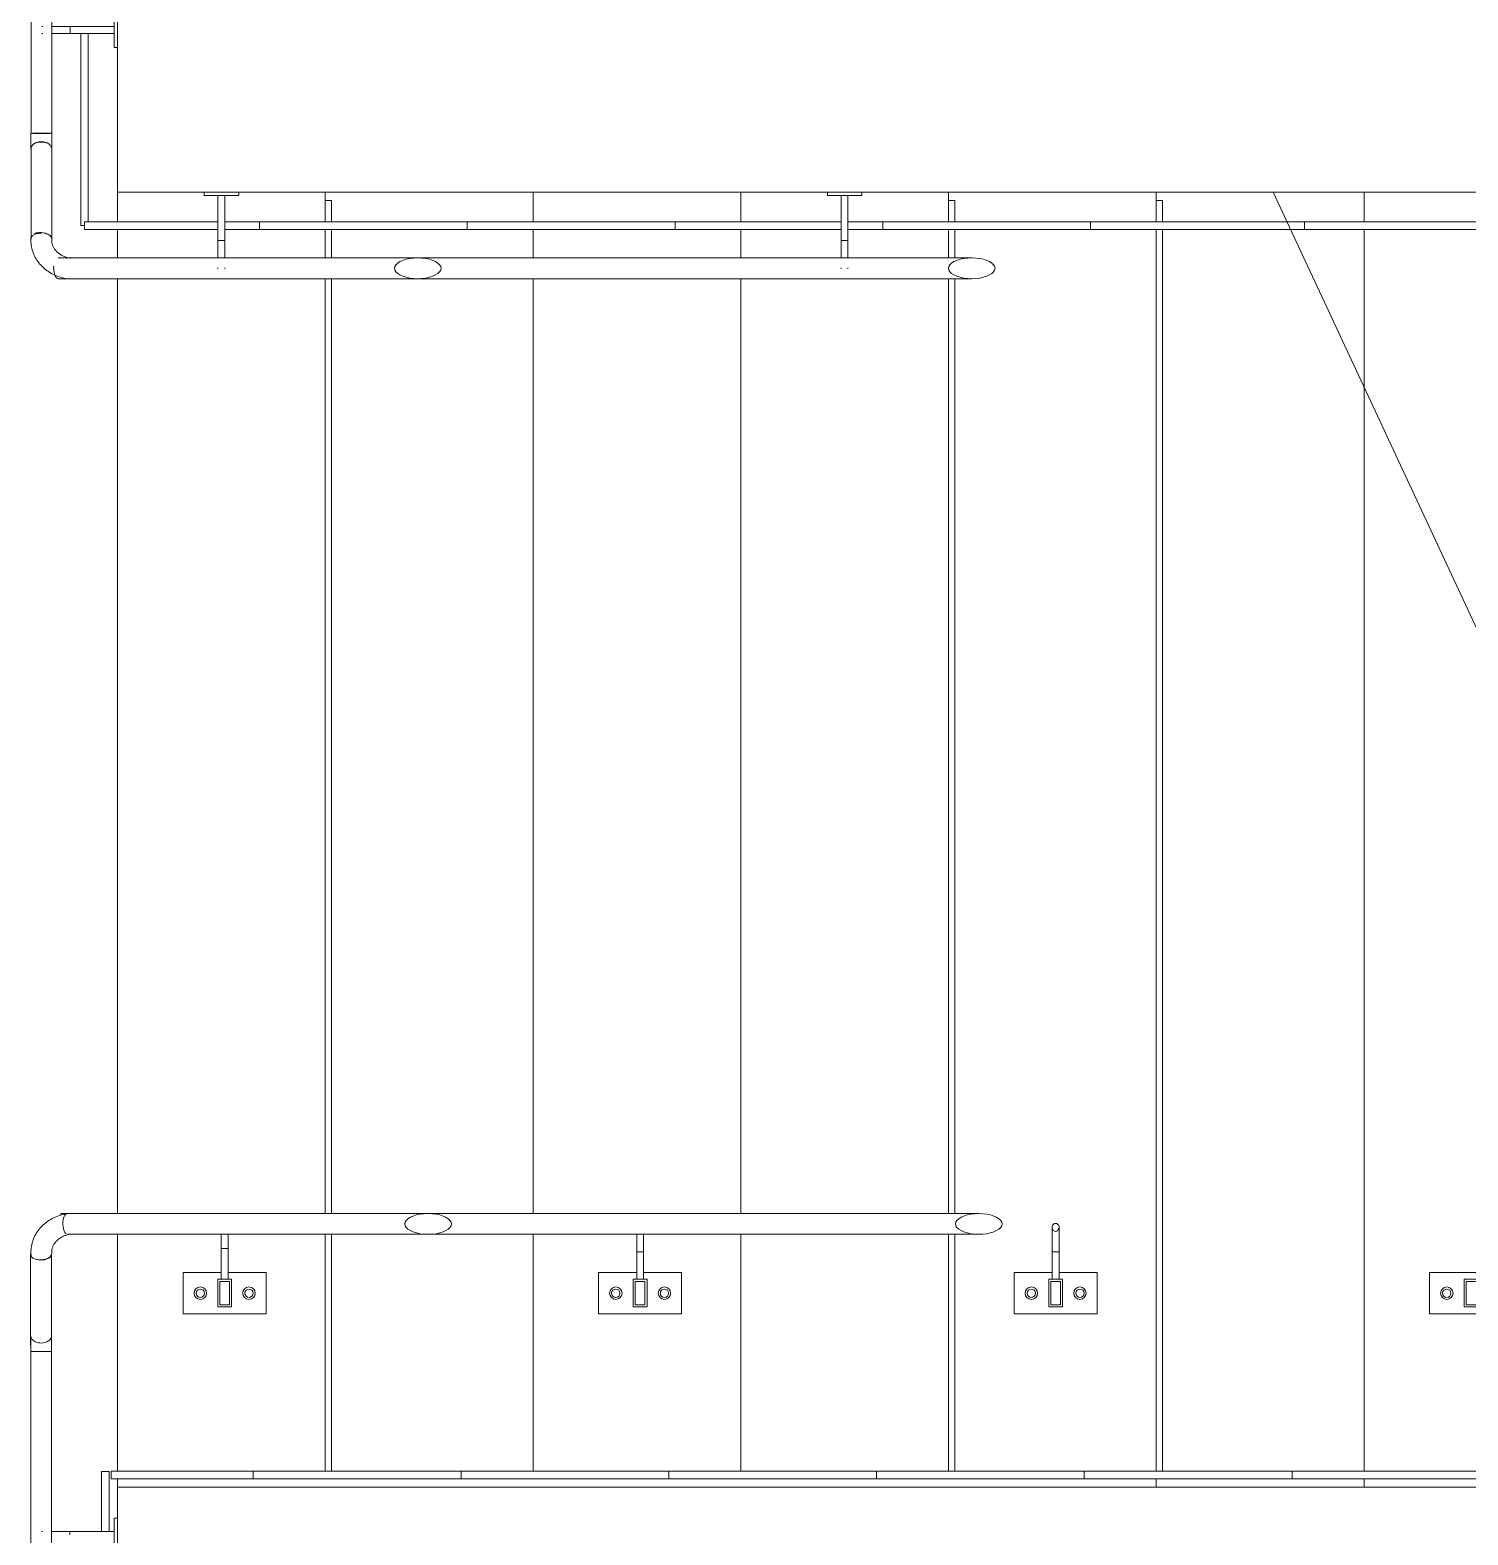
# Model space of a CAD drawing. Header units: millimetres. Extents: x 5993 to 95364, y 94667 to 143522.
# Drawn here: x 48614.3 to 48783.3, y 114081.5 to 114258.4 of the extents above; entities that cross this region are included whole.
import ezdxf

# ---------------------------------------------------------------- set-up
doc = ezdxf.new("R2010")
doc.units = ezdxf.units.MM
for name, color, linetype, lineweight in [('0-2', 7, 'Continuous', 9), ('Контуры', 7, 'Continuous', 9), ('Линии свеса', 7, 'Continuous', 9), ('Марки вырезов', 7, 'Continuous', 9), ('Ограждение', 7, 'Continuous', 9), ('Ограждение-1', 7, 'Continuous', 20), ('Перекрытия', 7, 'Continuous', 9), ('Стены', 7, 'Continuous', 9), ('Стены-1', 7, 'Continuous', 13)]:
    doc.layers.add(name, color=color, linetype=linetype, lineweight=lineweight)

# ---------------------------------------------------------------- blocks, each defined once
blk = doc.blocks.new('Ограждение 2 - Ограждение 2-32862125-АИ2_01_План напольных покрытий и плинтусов 1го этажа _Часть 2_')
at = {"layer": 'Ограждение'}
for p, q in [((83425, 2126.1), (83425, 1816)), ((83455, 1816), (83455, 2126.1)), ((83550, 1989.9), (83545, 1989.9)), ((83545, 1989.9), (83545, 1989)), ((83545, 1989), (83545, 1989.9)), ((83550, 1989.9), (83545, 1989.9)), ((83545, 1989.9), (83545, 1989)), ((83545, 1939.9), (83545, 1989.9)), ((83545, 1970.1), (83481.4, 1970.1)), ((83545, 1970.1), (83481.4, 1970.1)), ((83481.4, 1960.1), (83545, 1960.1)), ((83481.4, 1960.1), (83545, 1960.1)), ((83545, 1940.7), (83545, 1939.9)), ((83545, 1939.9), (83545, 1940.7)), ((83545, 1940.7), (83545, 1939.9)), ((83545, 1939.9), (83550, 1939.9)), ((83545, 1939.9), (83550, 1939.9)), ((83440, 1816), (83425.5, 1816)), ((83455, 1816), (83440, 1816)), ((83425, 1795.9), (83425, 1664.3)), ((83455, 1664.3), (83455, 1795.9)), ((83675, 1731), (83675, 1726)), ((83675, 1731), (83675, 1726)), ((83675, 1726), (83675.9, 1726)), ((83675.9, 1726), (83675, 1726)), ((83675, 1726), (83675.9, 1726)), ((83725, 1726), (83675, 1726)), ((83694.8, 1726), (83694.8, 1661.1)), ((83694.8, 1726), (83694.8, 1661.1)), ((83704.8, 1661.1), (83704.8, 1726)), ((83704.8, 1661.1), (83704.8, 1726)), ((83724.1, 1726), (83725, 1726)), ((83725, 1726), (83724.1, 1726)), ((83724.1, 1726), (83725, 1726)), ((83725, 1726), (83725, 1731)), ((83725, 1726), (83725, 1731)), ((84575, 1731), (84575, 1726)), ((84575, 1726), (84575.9, 1726)), ((84625, 1726), (84575, 1726)), ((84594.8, 1726), (84594.8, 1661.1)), ((84604.8, 1661.1), (84604.8, 1726)), ((84624.1, 1726), (84625, 1726)), ((84625, 1726), (84625, 1731)), ((83983.5, 1636), (83464.4, 1636)), ((84783.5, 1636), (83983.5, 1636)), ((83464.4, 1606), (83983.5, 1606)), ((83983.5, 1606), (84783.5, 1606))]:
    blk.add_line(p, q, dxfattribs=at)
at = {"layer": 'Ограждение', "flags": 128}
for points in [[(83425, 2176.1), (83425, 2176.7), (83425, 2177.3), (83425.1, 2177.9), (83425.2, 2178.5), (83425.3, 2179.1), (83425.4, 2179.7), (83425.6, 2180.3), (83425.8, 2180.9), (83426, 2181.4), (83426.2, 2182), (83426.4, 2182.5), (83426.7, 2183.1), (83427, 2183.6), (83427.3, 2184.1), (83427.6, 2184.6), (83428, 2185.1), (83428.3, 2185.6), (83428.7, 2186), (83429.1, 2186.5), (83429.5, 2186.9), (83430, 2187.3), (83430.4, 2187.7), (83430.9, 2188.1), (83431.4, 2188.4), (83431.9, 2188.8), (83432.4, 2189.1), (83432.9, 2189.4), (83433.5, 2189.6), (83434, 2189.9), (83434.6, 2190.1), (83435.1, 2190.3), (83435.7, 2190.5), (83436.3, 2190.7), (83436.9, 2190.8), (83437.4, 2190.9), (83438, 2191)], [(83425, 2176.1), (83425, 2176.1), (83425, 2176), (83425, 2175.8), (83425, 2175.5), (83425, 2175.2), (83425, 2174.7), (83425, 2174.2), (83425, 2173.6), (83425, 2172.9), (83425, 2172.2), (83425, 2171.4), (83425, 2170.5), (83425, 2169.5), (83425, 2168.5), (83425, 2167.4), (83425, 2166.3), (83425, 2165), (83425, 2163.7), (83425, 2162.4), (83425, 2161), (83425, 2159.5), (83425, 2158), (83425, 2156.4), (83425, 2154.8), (83425, 2153.2), (83425, 2151.5), (83425, 2149.7), (83425, 2147.9), (83425, 2146.1), (83425, 2144.3), (83425, 2142.4), (83425, 2140.5), (83425, 2138.6), (83425, 2136.6), (83425, 2134.6), (83425, 2132.7), (83425, 2130.7), (83425, 2128.7), (83425, 2126.7), (83425, 2126.1)], [(83425, 2126.1), (83425, 2128.1), (83425, 2130.1), (83425, 2132.1), (83425, 2134.1), (83425, 2136.1), (83425, 2138), (83425, 2140), (83425, 2141.9), (83425, 2143.8), (83425, 2145.6), (83425, 2147.4), (83425, 2149.2), (83425, 2151), (83425, 2152.7), (83425, 2154.4), (83425, 2156), (83425, 2157.6), (83425, 2159.1), (83425, 2160.6), (83425, 2162), (83425, 2163.4), (83425, 2164.7), (83425, 2165.9), (83425, 2167.1), (83425, 2168.2), (83425, 2169.3), (83425, 2170.2), (83425, 2171.2), (83425, 2172), (83425, 2172.7), (83425, 2173.4), (83425, 2174), (83425, 2174.6), (83425, 2175), (83425, 2175.4), (83425, 2175.7), (83425, 2175.9), (83425, 2176.1), (83425, 2176.1), (83425, 2176.1)], [(83441.8, 2191), (83442.4, 2191), (83443, 2190.8), (83443.6, 2190.7), (83444.1, 2190.6), (83444.7, 2190.4), (83445.3, 2190.2), (83445.8, 2190), (83446.4, 2189.7), (83446.9, 2189.5), (83447.4, 2189.2), (83448, 2188.9), (83448.5, 2188.5), (83448.9, 2188.2), (83449.4, 2187.8), (83449.9, 2187.4), (83450.3, 2187), (83450.8, 2186.6), (83451.2, 2186.2), (83451.6, 2185.7)], [(83451.9, 2185.2), (83452.3, 2184.7), (83452.6, 2184.3), (83452.9, 2183.7), (83453.2, 2183.2), (83453.5, 2182.7), (83453.7, 2182.1), (83454, 2181.6), (83454.2, 2181), (83454.4, 2180.4), (83454.5, 2179.9), (83454.7, 2179.3), (83454.8, 2178.7), (83454.9, 2178.1), (83454.9, 2177.5), (83455, 2176.9), (83455, 2176.3), (83455, 2176.1)], [(83455, 2126.1), (83455, 2128.1), (83455, 2130.1), (83455, 2132.1), (83455, 2134.1), (83455, 2136.1), (83455, 2138), (83455, 2140), (83455, 2141.9), (83455, 2143.8), (83455, 2145.6), (83455, 2147.4), (83455, 2149.2), (83455, 2151), (83455, 2152.7), (83455, 2154.4), (83455, 2156), (83455, 2157.6), (83455, 2159.1), (83455, 2160.6), (83455, 2162), (83455, 2163.4), (83455, 2164.7), (83455, 2165.9), (83455, 2167.1), (83455, 2168.2), (83455, 2169.3), (83455, 2170.2), (83455, 2171.2), (83455, 2172), (83455, 2172.7), (83455, 2173.4), (83455, 2174), (83455, 2174.6), (83455, 2175), (83455, 2175.4), (83455, 2175.7), (83455, 2175.9), (83455, 2176.1), (83455, 2176.1), (83455, 2176.1)], [(83455, 2176.1), (83455, 2176.1), (83455, 2176), (83455, 2175.8), (83455, 2175.5), (83455, 2175.2), (83455, 2174.7), (83455, 2174.2), (83455, 2173.6), (83455, 2172.9), (83455, 2172.2), (83455, 2171.4), (83455, 2170.5), (83455, 2169.5), (83455, 2168.5), (83455, 2167.4), (83455, 2166.3), (83455, 2165), (83455, 2163.7), (83455, 2162.4), (83455, 2161), (83455, 2159.5), (83455, 2158), (83455, 2156.4), (83455, 2154.8), (83455, 2153.2), (83455, 2151.5), (83455, 2149.7), (83455, 2147.9), (83455, 2146.1), (83455, 2144.3), (83455, 2142.4), (83455, 2140.5), (83455, 2138.6), (83455, 2136.6), (83455, 2134.6), (83455, 2132.7), (83455, 2130.7), (83455, 2128.7), (83455, 2126.7)], [(83440.5, 1970.1), (83440.5, 1970.1), (83440.6, 1970.1), (83440.8, 1970.1), (83441, 1970.1), (83441.3, 1970.1), (83441.7, 1970.1), (83442.2, 1970.1)], [(83442.1, 1960.1), (83441.7, 1960.1), (83441.3, 1960.1), (83441, 1960.1), (83440.8, 1960.1), (83440.6, 1960.1), (83440.5, 1960.1), (83440.5, 1960.1)], [(83481.4, 1960.1), (83479.8, 1960.1), (83478.1, 1960.1), (83476.5, 1960.1), (83474.9, 1960.1), (83473.3, 1960.1), (83471.6, 1960.1), (83470.1, 1960.1), (83468.5, 1960.1), (83466.9, 1960.1), (83465.4, 1960.1), (83463.9, 1960.1), (83462.4, 1960.1), (83461, 1960.1), (83459.6, 1960.1), (83458.2, 1960.1), (83456.9, 1960.1), (83455.6, 1960.1)], [(83481.4, 1960.1), (83479.8, 1960.1), (83478.1, 1960.1), (83476.5, 1960.1), (83474.9, 1960.1), (83473.3, 1960.1), (83471.6, 1960.1), (83470.1, 1960.1), (83468.5, 1960.1), (83466.9, 1960.1), (83465.4, 1960.1), (83463.9, 1960.1), (83462.4, 1960.1), (83461, 1960.1), (83459.6, 1960.1), (83458.2, 1960.1), (83456.9, 1960.1), (83455.6, 1960.1)], [(83455.7, 1970.1), (83457, 1970.1), (83458.3, 1970.1), (83459.7, 1970.1), (83461.1, 1970.1), (83462.5, 1970.1), (83464, 1970.1), (83465.5, 1970.1), (83467, 1970.1), (83468.6, 1970.1), (83470.2, 1970.1), (83471.8, 1970.1), (83473.4, 1970.1), (83475, 1970.1), (83476.6, 1970.1), (83478.3, 1970.1), (83479.9, 1970.1), (83481.4, 1970.1)], [(83455.7, 1970.1), (83457, 1970.1), (83458.3, 1970.1), (83459.7, 1970.1), (83461.1, 1970.1), (83462.5, 1970.1), (83464, 1970.1), (83465.5, 1970.1), (83467, 1970.1), (83468.6, 1970.1), (83470.2, 1970.1), (83471.8, 1970.1), (83473.4, 1970.1), (83475, 1970.1), (83476.6, 1970.1), (83478.3, 1970.1), (83479.9, 1970.1), (83481.4, 1970.1)], [(83424.9, 1793.4), (83424.9, 1794.3), (83424.9, 1795.3), (83424.9, 1796.2), (83424.9, 1797.3), (83424.9, 1798.3), (83424.9, 1799.4), (83424.9, 1800.5), (83424.9, 1801.6), (83424.9, 1802.8), (83424.9, 1804), (83424.9, 1805.2), (83424.9, 1806.4), (83424.9, 1807.6), (83424.9, 1808.8), (83424.9, 1810.1), (83424.9, 1811.3), (83424.9, 1812.6), (83424.9, 1813.9), (83424.9, 1815.1), (83424.9, 1816)], [(83424.9, 1796.2), (83424.9, 1797.3), (83424.9, 1798.3), (83424.9, 1799.4), (83424.9, 1800.5), (83424.9, 1801.6), (83424.9, 1802.8), (83424.9, 1804), (83424.9, 1805.2), (83424.9, 1806.4), (83424.9, 1807.6), (83424.9, 1808.8), (83424.9, 1810.1), (83424.9, 1811.3), (83424.9, 1812.6), (83424.9, 1813.9), (83424.9, 1815.1), (83424.9, 1816)], [(83454.9, 1816), (83454.9, 1814.7), (83454.9, 1813.4), (83454.9, 1812.2), (83454.9, 1810.9), (83454.9, 1809.7), (83454.9, 1808.4), (83454.9, 1807.2), (83454.9, 1806), (83454.9, 1804.8), (83454.9, 1803.6), (83454.9, 1802.4), (83454.9, 1801.3), (83454.9, 1800.1), (83454.9, 1799), (83454.9, 1798), (83454.9, 1796.9), (83454.9, 1795.9), (83454.9, 1794.9), (83454.9, 1794), (83454.9, 1793.4)], [(83454.9, 1816), (83454.9, 1814.7), (83454.9, 1813.4), (83454.9, 1812.2), (83454.9, 1810.9), (83454.9, 1809.7), (83454.9, 1808.4), (83454.9, 1807.2), (83454.9, 1806), (83454.9, 1804.8), (83454.9, 1803.6), (83454.9, 1802.4), (83454.9, 1801.3), (83454.9, 1800.1), (83454.9, 1799), (83454.9, 1798)], [(83694.8, 1636.6), (83694.8, 1638), (83694.8, 1639.3), (83694.8, 1640.7), (83694.8, 1642.2), (83694.8, 1643.7), (83694.8, 1645.2), (83694.8, 1646.7), (83694.8, 1648.3), (83694.8, 1649.8), (83694.8, 1651.4), (83694.8, 1653), (83694.8, 1654.6), (83694.8, 1656.3), (83694.8, 1657.9), (83694.8, 1659.6), (83694.8, 1661.1)], [(83694.8, 1636.6), (83694.8, 1638), (83694.8, 1639.3), (83694.8, 1640.7), (83694.8, 1642.2), (83694.8, 1643.7), (83694.8, 1645.2), (83694.8, 1646.7), (83694.8, 1648.3), (83694.8, 1649.8), (83694.8, 1651.4), (83694.8, 1653), (83694.8, 1654.6), (83694.8, 1656.3), (83694.8, 1657.9), (83694.8, 1659.6), (83694.8, 1661.1)], [(83704.8, 1661.1), (83704.8, 1659.4), (83704.8, 1657.8), (83704.8, 1656.2), (83704.8, 1654.5), (83704.8, 1652.9), (83704.8, 1651.3), (83704.8, 1649.7), (83704.8, 1648.1), (83704.8, 1646.6), (83704.8, 1645.1), (83704.8, 1643.6), (83704.8, 1642.1), (83704.8, 1640.6), (83704.8, 1639.2), (83704.8, 1637.9), (83704.8, 1636.5)], [(83704.8, 1661.1), (83704.8, 1659.4), (83704.8, 1657.8), (83704.8, 1656.2), (83704.8, 1654.5), (83704.8, 1652.9), (83704.8, 1651.3), (83704.8, 1649.7), (83704.8, 1648.1), (83704.8, 1646.6), (83704.8, 1645.1), (83704.8, 1643.6), (83704.8, 1642.1), (83704.8, 1640.6), (83704.8, 1639.2), (83704.8, 1637.9), (83704.8, 1636.5)], [(84594.8, 1636.6), (84594.8, 1638), (84594.8, 1639.3), (84594.8, 1640.7), (84594.8, 1642.2), (84594.8, 1643.7), (84594.8, 1645.2), (84594.8, 1646.7), (84594.8, 1648.3), (84594.8, 1649.8), (84594.8, 1651.4), (84594.8, 1653), (84594.8, 1654.6), (84594.8, 1656.3), (84594.8, 1657.9), (84594.8, 1659.6), (84594.8, 1661.1)], [(84604.8, 1661.1), (84604.8, 1659.4), (84604.8, 1657.8), (84604.8, 1656.2), (84604.8, 1654.5), (84604.8, 1652.9), (84604.8, 1651.3), (84604.8, 1649.7), (84604.8, 1648.1), (84604.8, 1646.6), (84604.8, 1645.1), (84604.8, 1643.6), (84604.8, 1642.1), (84604.8, 1640.6), (84604.8, 1639.2), (84604.8, 1637.9), (84604.8, 1636.5)], [(83694.8, 1620.1), (83694.8, 1620.2), (83694.8, 1620.3), (83694.8, 1620.4), (83694.8, 1620.7), (83694.8, 1621), (83694.8, 1621.4), (83694.8, 1621.8)], [(83704.8, 1621.8), (83704.8, 1621.3), (83704.8, 1621), (83704.8, 1620.7), (83704.8, 1620.4), (83704.8, 1620.3), (83704.8, 1620.2), (83704.8, 1620.1)], [(84594.8, 1620.1), (84594.8, 1620.2), (84594.8, 1620.3), (84594.8, 1620.4), (84594.8, 1620.7), (84594.8, 1621), (84594.8, 1621.4), (84594.8, 1621.8)], [(84604.8, 1621.8), (84604.8, 1621.3), (84604.8, 1621), (84604.8, 1620.7), (84604.8, 1620.4), (84604.8, 1620.3), (84604.8, 1620.2), (84604.8, 1620.1)]]:
    blk.add_lwpolyline(points, dxfattribs=at)
at = {"layer": 'Ограждение'}
for centre, major_axis, ratio, start_param, end_param in [((83439.9, 1816), (15, 0), 0.008993, 3.423664, 4.712389), ((83439.9, 1793.4), (15, 0), 0.701869, 1.570796, 2.345731), ((83439.9, 1816), (15, 0), 0.008993, 4.712389, 6.021386), ((83439.9, 1793.4), (15, 0), 0.701869, 0.785398, 1.570796), ((83439.9, 1793.4), (15, 0), 0.701869, 2.879793, 3.141593), ((83440, 1795.9), (15, 0), 0.5, 2.879793, 3.141593), ((83439.9, 1793.4), (15, 0), 0.701869, 2.617994, 2.858001), ((83439.9, 1793.4), (15, 0), 0.701869, 2.356194, 2.604807), ((83440, 1795.9), (15, 0), 0.5, 1.978517, 2.094395), ((83440, 1795.9), (15, 0), 0.5, 1.570796, 1.93635), ((83440, 1795.9), (15, 0), 0.5, 1.056663, 1.570796), ((83439.9, 1793.4), (15, 0), 0.701869, 0.523599, 0.772459), ((83439.9, 1793.4), (15, 0), 0.701869, 0.261799, 0.504741), ((83440, 1795.9), (15, 0), 0.5, 0, 0.261799), ((83440, 1664.3), (15, 0), 0.5, 2.887261, 3.314837), ((83440, 1664.3), (15, 0), 0.5, 2.617994, 2.879793), ((83440, 1664.3), (15, 0), 0.5, 2.379793, 2.592755), ((83440, 1664.3), (15, 0), 0.5, 2.103837, 2.335299), ((83440, 1664.3), (15, 0), 0.5, 1.84912, 2.075214), ((83440, 1664.3), (15, 0), 0.5, 1.577019, 1.818425), ((83440, 1664.3), (15, 0), 0.5, 0, 1.047198), ((83464.4, 1621), (0, 15), 0.447214, 1.317676, 1.570796), ((83464.4, 1621), (0, 15), 0.447214, 1.570796, 3.141593)]:
    blk.add_ellipse(centre, major_axis=major_axis, ratio=ratio, start_param=start_param, end_param=end_param, dxfattribs=at)
for points in [[(83481.4, 1970), (83481.4, 1970.1), (83481.4, 1970.1), (83481.4, 1970)], [(83481.4, 1970), (83481.4, 1970.1), (83481.4, 1970.1), (83481.4, 1969.5), (83481.4, 1968.4), (83481.5, 1966.8), (83481.5, 1965.7), (83481.5, 1965.1)], [(83481.5, 1965.1), (83481.5, 1964.5), (83481.5, 1963.3), (83481.4, 1961.8), (83481.4, 1960.7), (83481.4, 1960.2), (83481.4, 1960.1)], [(83694.9, 1661.1), (83694.8, 1661.1), (83694.8, 1661.1), (83694.9, 1661.1)], [(83694.9, 1661.1), (83694.8, 1661.1), (83694.8, 1661.1), (83695.4, 1661.1), (83696.5, 1661.1), (83698.1, 1661.1), (83699.2, 1661.1), (83699.8, 1661.1)], [(83699.8, 1661.1), (83700.4, 1661.1), (83701.6, 1661.1), (83703.1, 1661.1), (83704.2, 1661.1), (83704.6, 1661.1), (83704.7, 1661.1)], [(84594.9, 1661.1), (84594.8, 1661.1), (84594.8, 1661.1), (84595.4, 1661.1), (84596.5, 1661.1), (84598.1, 1661.1), (84599.2, 1661.1), (84599.8, 1661.1)], [(84599.8, 1661.1), (84600.4, 1661.1), (84601.6, 1661.1), (84603.1, 1661.1), (84604.2, 1661.1), (84604.6, 1661.1), (84604.7, 1661.1)]]:
    blk.add_open_spline(points, degree=3, dxfattribs=at)
at = {"layer": 'Ограждение-1', "flags": 128}
for points in [[(84017.1, 1621), (84016.6, 1623.6), (84015.1, 1626.2), (84012.6, 1628.5), (84009.2, 1630.7), (84005.1, 1632.5), (84000.3, 1634), (83995, 1635.1), (83989.4, 1635.8), (83983.5, 1636), (83977.7, 1635.8), (83972.1, 1635.1), (83966.8, 1634), (83962, 1632.5), (83957.8, 1630.7), (83954.5, 1628.5), (83952, 1626.2), (83950.5, 1623.6), (83950, 1621)], [(84817.1, 1621), (84816.6, 1623.6), (84815.1, 1626.2), (84812.6, 1628.5), (84809.2, 1630.7), (84805.1, 1632.5), (84800.3, 1634), (84795, 1635.1), (84789.4, 1635.8), (84783.5, 1636), (84777.7, 1635.8), (84772.1, 1635.1), (84766.8, 1634), (84762, 1632.5), (84757.8, 1630.7), (84754.5, 1628.5), (84752, 1626.2), (84750.5, 1623.6), (84750, 1621)], [(83950, 1621), (83950.5, 1618.4), (83952, 1615.9), (83954.5, 1613.5), (83957.8, 1611.4), (83962, 1609.6), (83966.8, 1608.1), (83972.1, 1606.9), (83977.7, 1606.3), (83983.5, 1606), (83989.4, 1606.3), (83995, 1606.9), (84000.3, 1608.1), (84005.1, 1609.6), (84009.2, 1611.4), (84012.6, 1613.5), (84015.1, 1615.9), (84016.6, 1618.4), (84017.1, 1621)], [(84750, 1621), (84750.5, 1618.4), (84752, 1615.9), (84754.5, 1613.5), (84757.8, 1611.4), (84762, 1609.6), (84766.8, 1608.1), (84772.1, 1606.9), (84777.7, 1606.3), (84783.5, 1606), (84789.4, 1606.3), (84795, 1606.9), (84800.3, 1608.1), (84805.1, 1609.6), (84809.2, 1611.4), (84812.6, 1613.5), (84815.1, 1615.9), (84816.6, 1618.4), (84817.1, 1621)]]:
    blk.add_lwpolyline(points, dxfattribs=at)
blk = doc.blocks.new('Ограждение 4 - Ограждение 1-32862150-АИ2_01_План напольных покрытий и плинтусов 1го этажа _Часть 2_')
at = {"layer": 'Ограждение'}
for p, q in [((83460.4, 1647), (83459.7, 1647.9)), ((83477.2, 1606), (83478.5, 1605.8))]:
    blk.add_line(p, q, dxfattribs=at)
at = {"layer": 'Ограждение', "flags": 128}
for points in [[(83425.1, 1666.6), (83424.9, 1664.2), (83424.9, 1661.9), (83424.9, 1661.6)], [(83424.9, 1664.2), (83424.9, 1661.9), (83424.9, 1661.6)], [(83424.9, 1661.6), (83424.9, 1659.2), (83425.1, 1656.9), (83425.3, 1654.6), (83425.7, 1652.2), (83426.2, 1650), (83426.8, 1647.7), (83427.5, 1645.4), (83428.3, 1643.2), (83429.2, 1641), (83430.1, 1638.9), (83431.2, 1636.8), (83432.4, 1634.8), (83433.6, 1632.8), (83435, 1630.8), (83436.4, 1629), (83437.9, 1627.1), (83439.5, 1625.4), (83441.1, 1623.7), (83442.8, 1622), (83444.6, 1620.5), (83446.5, 1619), (83448.4, 1617.5), (83450.4, 1616.2), (83452.4, 1614.9), (83454.4, 1613.7), (83456.6, 1612.6), (83458.7, 1611.5), (83460.9, 1610.6), (83463.2, 1609.7), (83465.4, 1608.9), (83467.7, 1608.1), (83470.1, 1607.5), (83472.4, 1606.9), (83474.8, 1606.4), (83477.2, 1606), (83478.5, 1605.8)], [(83424.9, 1661.6), (83424.9, 1659.2), (83425.1, 1656.9), (83425.3, 1654.6), (83425.7, 1652.2), (83426.2, 1650), (83426.8, 1647.7), (83427.5, 1645.4), (83428.3, 1643.2), (83429.2, 1641), (83430.1, 1638.9), (83431.2, 1636.8), (83432.4, 1634.8), (83433.6, 1632.8), (83435, 1630.8)], [(83454.9, 1661.6), (83454.9, 1662.5), (83454.9, 1663.5), (83455, 1663.6)], [(83482.4, 1635.6), (83481, 1635.8), (83479.7, 1636), (83478.4, 1636.3), (83477, 1636.7), (83475.7, 1637), (83474.5, 1637.5), (83473.2, 1637.9), (83472, 1638.4), (83470.8, 1639), (83469.7, 1639.6), (83468.6, 1640.2), (83467.5, 1640.8), (83466.5, 1641.5), (83465.5, 1642.2), (83464.5, 1643), (83463.6, 1643.7), (83462.7, 1644.5), (83461.9, 1645.3), (83461.1, 1646.2), (83460.4, 1647), (83459.7, 1647.9), (83459, 1648.8), (83458.4, 1649.7), (83457.9, 1650.6), (83457.4, 1651.5), (83456.9, 1652.5), (83456.5, 1653.4), (83456.1, 1654.3), (83455.8, 1655.3), (83455.6, 1656.2), (83455.3, 1657.2), (83455.1, 1658.1), (83455, 1659.1), (83454.9, 1660.1), (83454.9, 1661), (83454.9, 1661.6)], [(83435.4, 1630.3), (83436.4, 1629), (83437.9, 1627.1), (83439.5, 1625.4), (83441.1, 1623.7), (83442.8, 1622), (83444.6, 1620.5), (83446.5, 1619), (83448.4, 1617.5), (83450.4, 1616.2), (83452.4, 1614.9), (83454.4, 1613.7), (83456.6, 1612.6), (83458.7, 1611.5)], [(83474.5, 1637.5), (83473.2, 1637.9), (83472, 1638.4), (83470.8, 1639)]]:
    blk.add_lwpolyline(points, dxfattribs=at)
at = {"layer": 'Ограждение'}
for centre, major_axis, ratio, start_param, end_param in [((83440, 1665.1), (-14.9, 1.5), 0.495521, 5.286306, 5.546501), ((83440, 1665.1), (-14.9, 1.5), 0.495521, 5.023702, 5.284702), ((83440, 1665.1), (-14.9, 1.5), 0.495521, 4.761461, 5.022902), ((83440, 1665.1), (-14.9, 1.5), 0.495521, 4.499337, 4.761103), ((83440, 1665.1), (-14.9, 1.5), 0.495521, 4.237504, 4.499304), ((83440, 1665.1), (-14.9, 1.5), 0.495521, 3.975705, 4.237461), ((83440, 1665.1), (-14.9, 1.5), 0.495521, 3.190307, 3.974408), ((83480.5, 1620.7), (1.9, 14.9), 0.073182, 3.141593, 3.14939)]:
    blk.add_ellipse(centre, major_axis=major_axis, ratio=ratio, start_param=start_param, end_param=end_param, dxfattribs=at)
blk = doc.blocks.new('Ограждение 6 - Ограждение 2-32862468-АИ2_01_План напольных покрытий и плинтусов 1го этажа _Часть 2_')
at = {"layer": 'Ограждение'}
for p, q in [((83477.6, 194.7), (83468.2, 194.7)), ((83468.2, 192.6), (83468.2, 194.7)), ((83998.4, 194.7), (83477.6, 194.7)), ((84793.7, 194.7), (83998.4, 194.7)), ((83477.6, 164.7), (83998.4, 164.7)), ((83998.4, 164.7), (84793.7, 164.7)), ((83424.4, 136.4), (83424.4, 135)), ((83424.4, 135), (83424.4, 7.6)), ((83454.4, 7.6), (83454.4, 135)), ((83699.6, 144), (83699.6, 99.7)), ((83699.6, 139.6), (83699.6, 99.7)), ((83709.6, 99.7), (83709.6, 144)), ((83709.6, 99.7), (83709.6, 139.6)), ((84299.7, 139.6), (84299.7, 99.7)), ((84309.7, 99.7), (84309.7, 139.6)), ((84899.6, 139.6), (84899.6, 99.7)), ((84909.6, 99.7), (84909.6, 139.6)), ((83699.9, 109.7), (83644.6, 109.7)), ((83644.6, 109.7), (83644.6, 49.7)), ((83764.6, 109.7), (83709.3, 109.7)), ((83764.6, 49.7), (83764.6, 109.7)), ((84300, 109.7), (84244.6, 109.7)), ((84244.6, 109.7), (84244.6, 49.7)), ((84364.6, 109.7), (84309.4, 109.7)), ((84364.6, 49.7), (84364.6, 109.7)), ((84899.9, 109.7), (84844.6, 109.7)), ((84844.6, 109.7), (84844.6, 49.7)), ((84964.6, 109.7), (84909.3, 109.7)), ((84964.6, 49.7), (84964.6, 109.7)), ((85564.6, 109.7), (85444.6, 109.7)), ((85444.6, 109.7), (85444.6, 49.7)), ((83694.6, 99.7), (83694.6, 59.7)), ((83714.6, 99.7), (83694.6, 99.7)), ((83697.6, 96.7), (83711.6, 96.7)), ((83697.6, 62.7), (83697.6, 96.7)), ((83711.6, 96.7), (83711.6, 62.7)), ((83714.6, 59.7), (83714.6, 99.7)), ((83644.6, 49.7), (83764.6, 49.7)), ((83694.6, 59.7), (83714.6, 59.7)), ((83711.6, 62.7), (83697.6, 62.7)), ((84244.6, 49.7), (84364.6, 49.7)), ((84844.6, 49.7), (84964.6, 49.7)), ((85444.6, 49.7), (85564.6, 49.7)), ((83424.4, 7.6), (83424.4, 4.7)), ((83424.7, -4.4), (83424.7, -340.5)), ((83424.7, -4.4), (83439.7, -4.4)), ((83439.7, -4.4), (83454.7, -4.4)), ((83454.7, -340.5), (83454.7, -4.4)), ((83550, -245.2), (83545, -245.2)), ((83545, -245.2), (83545, -246.1)), ((83545, -246.1), (83545, -245.2)), ((83550, -245.2), (83545, -245.2)), ((83545, -245.2), (83545, -246.1)), ((83545, -295.2), (83545, -245.2)), ((83545, -264.5), (83481.1, -264.5)), ((83545, -264.5), (83481.1, -264.5))]:
    blk.add_line(p, q, dxfattribs=at)
at = {"layer": 'Ограждение', "flags": 128}
for points in [[(84899.6, 139.6), (84899.6, 141.2), (84899.6, 142.9), (84899.6, 144.5), (84899.6, 146.2), (84899.6, 147.8), (84899.6, 149.4), (84899.6, 151), (84899.6, 152.6), (84899.6, 154.1), (84899.6, 155.6), (84899.6, 157.1), (84899.6, 158.6), (84899.6, 160.1), (84899.6, 161.5), (84899.6, 162.8), (84899.6, 164.2), (84899.6, 165.5), (84899.6, 166.7), (84899.6, 167.9), (84899.6, 169.1), (84899.6, 170.2), (84899.6, 171.3), (84899.6, 172.3), (84899.6, 173.3), (84899.6, 174.2), (84899.6, 174.7)], [(84909.6, 174.7), (84909.6, 173.9), (84909.6, 172.9), (84909.6, 171.9), (84909.6, 170.9), (84909.6, 169.8), (84909.6, 168.7), (84909.6, 167.5), (84909.6, 166.3), (84909.6, 165), (84909.6, 163.7), (84909.6, 162.3), (84909.6, 161), (84909.6, 159.5), (84909.6, 158.1), (84909.6, 156.6), (84909.6, 155.1), (84909.6, 153.5), (84909.6, 152), (84909.6, 150.4), (84909.6, 148.8), (84909.6, 147.2), (84909.6, 145.6), (84909.6, 143.9), (84909.6, 142.3), (84909.6, 140.7), (84909.6, 139.6)], [(83699.6, 144), (83699.6, 145.6), (83699.6, 147.3), (83699.6, 148.9), (83699.6, 150.5), (83699.6, 152.2), (83699.6, 153.8), (83699.6, 155.4), (83699.6, 156.9), (83699.6, 158.5), (83699.6, 160), (83699.6, 161.5), (83699.6, 163), (83699.6, 164.4)], [(83699.6, 139.6), (83699.6, 141.2), (83699.6, 142.9), (83699.6, 144.5), (83699.6, 146.2), (83699.6, 147.8), (83699.6, 149.4), (83699.6, 151), (83699.6, 152.6), (83699.6, 154.1), (83699.6, 155.6), (83699.6, 157.1), (83699.6, 158.6), (83699.6, 160.1), (83699.6, 161.5), (83699.6, 162.8), (83699.6, 164.2)], [(83709.6, 164.3), (83709.6, 162.9), (83709.6, 161.4), (83709.6, 159.9), (83709.6, 158.4), (83709.6, 156.8), (83709.6, 155.2), (83709.6, 153.7), (83709.6, 152), (83709.6, 150.4), (83709.6, 148.8), (83709.6, 147.2), (83709.6, 145.5), (83709.6, 144)], [(83709.6, 164.1), (83709.6, 162.7), (83709.6, 161.4), (83709.6, 159.9), (83709.6, 158.5), (83709.6, 157), (83709.6, 155.5), (83709.6, 154), (83709.6, 152.4), (83709.6, 150.9), (83709.6, 149.3), (83709.6, 147.7), (83709.6, 146), (83709.6, 144.4), (83709.6, 142.8), (83709.6, 141.1), (83709.6, 139.6)], [(84299.7, 139.6), (84299.7, 141.2), (84299.7, 142.9), (84299.7, 144.5), (84299.7, 146.2), (84299.7, 147.8), (84299.7, 149.4), (84299.7, 151), (84299.7, 152.6), (84299.7, 154.1), (84299.7, 155.6), (84299.7, 157.1), (84299.7, 158.6), (84299.7, 160.1), (84299.7, 161.5), (84299.7, 162.8), (84299.7, 164.2)], [(84309.7, 164.1), (84309.7, 162.7), (84309.7, 161.4), (84309.7, 159.9), (84309.7, 158.5), (84309.7, 157), (84309.7, 155.5), (84309.7, 154), (84309.7, 152.4), (84309.7, 150.9), (84309.7, 149.3), (84309.7, 147.7), (84309.7, 146), (84309.7, 144.4), (84309.7, 142.8), (84309.7, 141.1), (84309.7, 139.6)], [(83424.6, -4.5), (83424.6, -3.2), (83424.6, -1.9), (83424.6, -0.6), (83424.6, 0.6), (83424.6, 1.9), (83424.6, 3.1), (83424.6, 4.4), (83424.6, 5.6), (83424.6, 6.8), (83424.6, 8), (83424.6, 9.1), (83424.6, 10.3), (83424.6, 11.4), (83424.6, 12.5), (83424.6, 13.6), (83424.6, 14.6), (83424.6, 15.6), (83424.6, 16.6), (83424.6, 17.5), (83424.6, 18.2)], [(83424.6, -14.7), (83424.6, -13.4), (83424.6, -12.1), (83424.6, -10.9), (83424.6, -9.6), (83424.6, -8.3), (83424.6, -7.1), (83424.6, -5.9), (83424.6, -4.6), (83424.6, -3.4), (83424.6, -2.3), (83424.6, -1.1), (83424.6, 0.1), (83424.6, 1.2), (83424.6, 2.3), (83424.6, 3.3), (83424.6, 4.4), (83424.6, 5.4)], [(83454.6, 18.2), (83454.6, 17.2), (83454.6, 16.3), (83454.6, 15.3), (83454.6, 14.3), (83454.6, 13.2), (83454.6, 12.1), (83454.6, 11), (83454.6, 9.9), (83454.6, 8.8), (83454.6, 7.6), (83454.6, 6.4), (83454.6, 5.2), (83454.6, 4), (83454.6, 2.7), (83454.6, 1.5), (83454.6, 0.2), (83454.6, -1.1), (83454.6, -2.3), (83454.6, -3.6), (83454.6, -4.5)], [(83454.6, 8), (83454.6, 7), (83454.6, 6.1), (83454.6, 5.1), (83454.6, 4.1), (83454.6, 3), (83454.6, 1.9), (83454.6, 0.8), (83454.6, -0.3), (83454.6, -1.5), (83454.6, -2.6), (83454.6, -3.8)], [(83440.1, -264.5), (83440.1, -264.5), (83440.3, -264.5), (83440.4, -264.5), (83440.7, -264.5), (83441, -264.5), (83441.4, -264.5), (83441.8, -264.5)], [(83455.3, -264.5), (83456.6, -264.5), (83457.9, -264.5), (83459.3, -264.5), (83460.7, -264.5), (83462.2, -264.5), (83463.7, -264.5), (83465.2, -264.5), (83466.7, -264.5), (83468.2, -264.5), (83469.8, -264.5), (83471.4, -264.5), (83473, -264.5), (83474.6, -264.5), (83476.3, -264.5), (83477.9, -264.5), (83479.5, -264.5), (83481.1, -264.5)], [(83455.3, -264.5), (83456.6, -264.5), (83457.9, -264.5), (83459.3, -264.5), (83460.7, -264.5), (83462.2, -264.5), (83463.7, -264.5), (83465.2, -264.5), (83466.7, -264.5), (83468.2, -264.5), (83469.8, -264.5), (83471.4, -264.5), (83473, -264.5), (83474.6, -264.5), (83476.3, -264.5), (83477.9, -264.5), (83479.5, -264.5), (83481.1, -264.5)]]:
    blk.add_lwpolyline(points, dxfattribs=at)
at = {"layer": 'Ограждение'}
for centre, radius, start, end in [((83669.6, 79.6), 9, 90, 270), ((83669.6, 79.6), 9, 270, 90), ((83739.7, 79.6), 9, 90, 270), ((83739.7, 79.6), 9, 270, 90), ((84269.6, 79.6), 9, 90, 270), ((84269.6, 79.6), 9, 270, 90), ((84339.7, 79.6), 9, 90, 270), ((84339.7, 79.6), 9, 270, 90), ((84869.6, 79.6), 9, 90, 270), ((84869.6, 79.6), 9, 270, 90), ((84939.7, 79.6), 9, 90, 270), ((84939.7, 79.6), 9, 270, 90), ((85469.6, 79.6), 9, 90, 270), ((85469.6, 79.6), 9, 270, 90), ((83669.5, 79.6), 6, 90, 270), ((83669.5, 79.6), 6, 270, 90), ((83739.8, 79.6), 6, 90, 270), ((83739.8, 79.6), 6, 270, 90), ((84269.5, 79.6), 6, 90, 270), ((84269.5, 79.6), 6, 270, 90), ((84339.8, 79.6), 6, 90, 270), ((84339.8, 79.6), 6, 270, 90), ((84869.5, 79.6), 6, 90, 270), ((84869.5, 79.6), 6, 270, 90), ((84939.8, 79.6), 6, 90, 270), ((84939.8, 79.6), 6, 270, 90), ((85469.5, 79.6), 6, 90, 270), ((85469.5, 79.6), 6, 270, 90)]:
    blk.add_arc(centre, radius, start, end, dxfattribs=at)
for centre, major_axis, ratio, start_param, end_param in [((83477.6, 179.7), (0, 15), 0.447214, 0, 1.570796), ((83477.6, 179.7), (0, 15), 0.447214, 1.570796, 2.879793), ((83439.4, 135), (15, 0), 0.5, 2.879793, 4.712389), ((83439.4, 136.4), (15, 0), 0.5, 2.844969, 3.141593), ((83439.4, 135), (15, 0), 0.5, 4.712389, 6.021386), ((83439.4, 7.6), (15, 0), 0.5, 3.141593, 3.403392), ((83439.4, 4.7), (15, 0), 0.5, 3.141593, 3.403392), ((83439.6, 18.2), (15, 0), 0.701869, 3.403392, 3.633446), ((83439.6, 18.2), (15, 0), 0.701869, 3.665191, 4.173478), ((83439.6, 18.2), (15, 0), 0.701869, 4.18879, 4.712389), ((83439.6, 18.2), (-15, 0), 0.701869, 1.570796, 2.353973), ((83439.6, 18.2), (15, 0), 0.701869, 5.497787, 5.751061), ((83439.6, 18.2), (15, 0), 0.701869, 5.759587, 5.996221), ((83439.6, 18.2), (15, 0), 0.701869, 6.021386, 6.283185), ((83439.6, -4.5), (15, 0), 0.008993, 2.879793, 3.141593), ((83439.6, -4.5), (15, 0), 0.008993, 1.570796, 2.856942), ((83439.6, -4.5), (15, 0), 0.008993, 0.261799, 1.570796)]:
    blk.add_ellipse(centre, major_axis=major_axis, ratio=ratio, start_param=start_param, end_param=end_param, dxfattribs=at)
for points in [[(83699.7, 144), (83699.8, 144), (83700.2, 144), (83701.3, 144), (83702.9, 144), (83704, 144), (83704.6, 144)], [(83704.6, 144), (83705.2, 144), (83706.4, 144), (83707.9, 144), (83709, 144), (83709.6, 144), (83709.6, 144), (83709.5, 144)], [(83709.5, 139.6), (83709.6, 139.6), (83709.6, 139.6), (83709.5, 139.6)], [(84299.7, 139.6), (84299.8, 139.6), (84300.2, 139.6), (84301.4, 139.6), (84302.9, 139.6), (84304.1, 139.6), (84304.7, 139.6)], [(84304.7, 139.6), (84305.2, 139.6), (84306.4, 139.6), (84307.9, 139.6), (84309.1, 139.6), (84309.7, 139.6), (84309.7, 139.6), (84309.6, 139.6)], [(84899.7, 139.6), (84899.8, 139.6), (84900.2, 139.6), (84901.4, 139.6), (84902.9, 139.6), (84904, 139.6), (84904.6, 139.6)], [(84904.6, 139.6), (84905.2, 139.6), (84906.4, 139.6), (84907.9, 139.6), (84909, 139.6), (84909.5, 139.6), (84909.6, 139.6)], [(83481.1, -264.6), (83481.1, -264.5), (83481.1, -264.5), (83481.1, -264.6)], [(83481.1, -269.5), (83481.1, -268.9), (83481.1, -267.7), (83481.1, -266.2), (83481.1, -265.1), (83481.1, -264.5), (83481.1, -264.5), (83481.1, -264.6)]]:
    blk.add_open_spline(points, degree=3, dxfattribs=at)
at = {"layer": 'Ограждение-1'}
for p, q in [((84294.6, 99.7), (84294.6, 59.7)), ((84314.6, 99.7), (84294.6, 99.7)), ((84297.6, 96.7), (84311.6, 96.7)), ((84297.6, 62.7), (84297.6, 96.7)), ((84311.6, 96.7), (84311.6, 62.7)), ((84314.6, 59.7), (84314.6, 99.7)), ((84894.6, 99.7), (84894.6, 59.7)), ((84914.6, 99.7), (84894.6, 99.7)), ((84897.6, 96.7), (84911.6, 96.7)), ((84897.6, 62.7), (84897.6, 96.7)), ((84911.6, 96.7), (84911.6, 62.7)), ((84914.6, 59.7), (84914.6, 99.7)), ((85494.6, 99.7), (85494.6, 59.7)), ((85514.6, 99.7), (85494.6, 99.7)), ((85497.6, 96.7), (85511.6, 96.7)), ((85497.6, 62.7), (85497.6, 96.7)), ((84294.6, 59.7), (84314.6, 59.7)), ((84311.6, 62.7), (84297.6, 62.7)), ((84894.6, 59.7), (84914.6, 59.7)), ((84911.6, 62.7), (84897.6, 62.7)), ((85494.6, 59.7), (85514.6, 59.7)), ((85511.6, 62.7), (85497.6, 62.7))]:
    blk.add_line(p, q, dxfattribs=at)
at = {"layer": 'Ограждение-1', "flags": 128}
for points in [[(84032, 179.7), (84031.5, 182.3), (84030, 184.8), (84027.5, 187.2), (84024.1, 189.3), (84020, 191.1), (84015.2, 192.6), (84009.9, 193.7), (84004.3, 194.4), (83998.4, 194.7), (83992.6, 194.4), (83987, 193.7), (83981.7, 192.6), (83976.9, 191.1), (83972.8, 189.3), (83969.4, 187.2), (83966.9, 184.8), (83965.4, 182.3), (83964.9, 179.7)], [(83964.9, 179.7), (83965.4, 177), (83966.9, 174.5), (83969.4, 172.2), (83972.8, 170), (83976.9, 168.2), (83981.7, 166.7), (83987, 165.6), (83992.6, 164.9), (83998.4, 164.7), (84004.3, 164.9), (84009.9, 165.6), (84015.2, 166.7), (84020, 168.2), (84024.1, 170), (84027.5, 172.2), (84030, 174.5), (84031.5, 177), (84032, 179.7)], [(84827.3, 179.7), (84826.8, 182.3), (84825.3, 184.8), (84822.8, 187.2), (84819.4, 189.3), (84815.3, 191.1), (84810.5, 192.6), (84805.2, 193.7), (84799.6, 194.4), (84793.7, 194.7), (84787.9, 194.4), (84782.3, 193.7), (84777, 192.6), (84772.2, 191.1), (84768, 189.3), (84764.7, 187.2), (84762.2, 184.8), (84760.7, 182.3), (84760.2, 179.7)], [(84760.2, 179.7), (84760.7, 177), (84762.2, 174.5), (84764.7, 172.2), (84768, 170), (84772.2, 168.2), (84777, 166.7), (84782.3, 165.6), (84787.9, 164.9), (84793.7, 164.7), (84799.6, 164.9), (84805.2, 165.6), (84810.5, 166.7), (84815.3, 168.2), (84819.4, 170), (84822.8, 172.2), (84825.3, 174.5), (84826.8, 177), (84827.3, 179.7)], [(84904.6, 180.4), (84902.8, 180.1), (84901.3, 179), (84900.2, 177.4), (84899.7, 175.6), (84899.7, 173.7), (84900.2, 171.9), (84901.3, 170.3), (84902.8, 169.2), (84904.6, 168.7)], [(84904.6, 168.7), (84906.5, 169.2), (84908, 170.3), (84909, 171.9), (84909.6, 173.7), (84909.6, 175.6), (84909.1, 177.4), (84908, 179), (84906.5, 180.1), (84904.6, 180.4)]]:
    blk.add_lwpolyline(points, dxfattribs=at)
blk = doc.blocks.new('Ограждение 7 - Ограждение 1-32862919-АИ2_01_План напольных покрытий и плинтусов 1го этажа _Часть 2_')
at = {"layer": 'Ограждение'}
blk.add_line((83424.9, 139.1), (83424.9, 137), dxfattribs=at)
at = {"layer": 'Ограждение', "flags": 128}
for points in [[(83478.5, 194.8), (83476.1, 194.4), (83473.8, 194), (83471.4, 193.5), (83469.1, 192.9), (83466.7, 192.2), (83464.5, 191.4), (83462.2, 190.6), (83460, 189.7), (83457.8, 188.7), (83455.7, 187.6), (83453.6, 186.4), (83451.5, 185.2), (83449.5, 183.9), (83447.6, 182.5), (83445.7, 181), (83443.9, 179.5), (83442.1, 177.9), (83440.4, 176.2), (83438.8, 174.5), (83437.3, 172.7), (83435.8, 170.9), (83434.4, 169), (83433.1, 167), (83431.9, 165), (83430.7, 162.9), (83429.7, 160.8), (83428.8, 158.7), (83427.9, 156.5), (83427.2, 154.2), (83426.5, 152), (83426, 149.7), (83425.5, 147.4), (83425.2, 145.1), (83425, 142.8), (83424.9, 140.4), (83424.9, 139.1)], [(83476.1, 194.4), (83473.8, 194), (83471.4, 193.5), (83469.1, 192.9), (83466.7, 192.2), (83464.5, 191.4), (83462.2, 190.6), (83460, 189.7), (83457.8, 188.7), (83455.7, 187.6), (83453.6, 186.4), (83451.5, 185.2), (83449.5, 183.9), (83447.6, 182.5), (83445.7, 181), (83443.9, 179.5), (83442.1, 177.9), (83440.4, 176.2), (83438.8, 174.5), (83437.3, 172.7), (83435.8, 170.9), (83434.4, 169), (83433.1, 167), (83431.9, 165), (83430.7, 162.9), (83429.7, 160.8), (83428.8, 158.7), (83427.9, 156.5), (83427.2, 154.2), (83426.5, 152), (83426, 149.7), (83425.5, 147.4), (83425.2, 145.1), (83425, 142.8), (83424.9, 140.4), (83424.9, 139.1)], [(83454.9, 139.1), (83454.9, 140), (83454.9, 141), (83455.1, 141.9), (83455.2, 142.9), (83455.4, 143.8), (83455.7, 144.8), (83456, 145.8), (83456.3, 146.7), (83456.7, 147.6), (83457.1, 148.6), (83457.6, 149.5), (83458.1, 150.4), (83458.7, 151.3), (83459.3, 152.2), (83460, 153.1), (83460.7, 154), (83461.4, 154.8), (83462.2, 155.6), (83463.1, 156.4), (83464, 157.2), (83464.9, 158), (83465.9, 158.7), (83466.9, 159.4), (83468, 160.1), (83469, 160.7), (83470.2, 161.3), (83471.3, 161.9), (83472.5, 162.4), (83473.8, 162.9), (83475, 163.3), (83476.3, 163.7), (83477.6, 164.1), (83478.9, 164.4), (83480.2, 164.7), (83481.6, 164.9), (83482.4, 165)], [(83468, 160.1), (83469, 160.7), (83470.2, 161.3), (83471.3, 161.9), (83472.5, 162.4), (83473.8, 162.9)], [(83424.9, 139.1), (83424.9, 136.7), (83425.1, 134.4), (83425.1, 134.1)], [(83455, 137), (83454.9, 138), (83454.9, 138.9), (83454.9, 139.1)]]:
    blk.add_lwpolyline(points, dxfattribs=at)
at = {"layer": 'Ограждение'}
for start_param, end_param in [(3.358204, 3.605497), (3.920951, 6.234471), (5.972672, 6.234471)]:
    blk.add_ellipse((83440, 135.5), major_axis=(14.9, 1.5), ratio=0.495521, start_param=start_param, end_param=end_param, dxfattribs=at)

msp = doc.modelspace()

# ---------------------------------------------------------------- linework, layer by layer
at = {"layer": 'Контуры'}
for p, q in [((48624.54, 114239.33), (48624.54, 114235.84)), ((48624.54, 114234.95), (48624.54, 114231.59)), ((48624.54, 114229.15), (48624.54, 114187.64)), ((48624.54, 114187.64), (48624.54, 114138.8)), ((48624.54, 114138.8), (48624.54, 114119.27)), ((48624.54, 114116.83), (48624.54, 114088.99))]:
    msp.add_line(p, q, dxfattribs=at)
at = {"layer": 'Линии свеса'}
for p, q in [((48648.96, 114239.33), (48648.96, 114235.84)), ((48673.38, 114239.33), (48673.38, 114235.84)), ((48697.8, 114239.33), (48697.8, 114235.84)), ((48722.22, 114239.33), (48722.22, 114235.84)), ((48746.64, 114239.33), (48746.64, 114235.84)), ((48648.96, 114234.95), (48648.96, 114231.59)), ((48673.38, 114234.95), (48673.38, 114231.58)), ((48697.8, 114234.95), (48697.8, 114231.57)), ((48722.22, 114234.95), (48722.22, 114231.58)), ((48746.64, 114234.95), (48746.64, 114088.99)), ((48648.96, 114229.16), (48648.96, 114187.64)), ((48673.38, 114229.16), (48673.38, 114119.26)), ((48697.8, 114229.18), (48697.8, 114119.24)), ((48722.22, 114229.17), (48722.22, 114119.25)), ((48771.06, 114216.4), (48771.06, 114088.99)), ((48648.96, 114187.64), (48648.96, 114138.8)), ((48648.96, 114138.8), (48648.96, 114119.26)), ((48648.96, 114116.83), (48648.96, 114088.99)), ((48673.38, 114116.84), (48673.38, 114088.99)), ((48697.8, 114116.85), (48697.8, 114088.99)), ((48722.22, 114116.85), (48722.22, 114088.99))]:
    msp.add_line(p, q, dxfattribs=at)
at = {"layer": 'Марки вырезов'}
msp.add_line((48791.17, 114173.26), (48760.37, 114239.33), dxfattribs=at)
at = {"layer": 'Перекрытия'}
for p, q in [((48746.64, 114239.33), (48746.64, 114238.35)), ((48771.06, 114239.33), (48771.06, 114235.84)), ((48746.64, 114234.95), (48746.64, 114088.99)), ((48771.06, 114234.95), (48771.06, 114088.99)), ((48624.54, 114087.12), (48624.54, 114088.09)), ((48746.64, 114088.09), (48746.64, 114087.12)), ((48771.06, 114088.09), (48771.06, 114087.12))]:
    msp.add_line(p, q, dxfattribs=at)
at = {"layer": 'Стены'}
for p, q in [((48620.21, 114235.4), (48620.21, 114257.98)), ((48621.1, 114257.98), (48621.1, 114235.84)), ((48648.96, 114235.84), (48648.96, 114238.35)), ((48649.69, 114238.35), (48648.96, 114238.35)), ((48649.69, 114238.35), (48649.69, 114235.84)), ((48722.22, 114235.84), (48722.22, 114238.35)), ((48722.95, 114238.35), (48722.22, 114238.35)), ((48722.95, 114238.35), (48722.95, 114235.84)), ((48746.64, 114235.84), (48746.64, 114238.35)), ((48747.37, 114238.35), (48746.64, 114238.35)), ((48747.37, 114238.35), (48747.37, 114235.84)), ((48620.21, 114235.4), (48620.65, 114235.4)), ((48620.65, 114235.84), (48636.34, 114235.84)), ((48620.65, 114234.95), (48620.65, 114235.84)), ((48637.14, 114235.84), (48709.59, 114235.84)), ((48641.23, 114234.95), (48641.23, 114235.84)), ((48665.65, 114234.95), (48665.65, 114235.84)), ((48690.07, 114234.95), (48690.07, 114235.84)), ((48710.39, 114235.84), (48787.74, 114235.84)), ((48714.49, 114234.95), (48714.49, 114235.84)), ((48738.9, 114234.95), (48738.9, 114235.84)), ((48764.06, 114234.95), (48764.06, 114235.84)), ((48636.34, 114234.95), (48620.65, 114234.95)), ((48709.59, 114234.95), (48637.14, 114234.95)), ((48648.96, 114231.59), (48648.96, 114234.95)), ((48649.69, 114234.95), (48649.69, 114231.59)), ((48787.74, 114234.95), (48710.39, 114234.95)), ((48722.22, 114231.58), (48722.22, 114234.95)), ((48722.95, 114234.95), (48722.95, 114231.58)), ((48747.37, 114234.95), (48747.37, 114088.99)), ((48648.96, 114119.26), (48648.96, 114229.16)), ((48649.69, 114229.16), (48649.69, 114119.26)), ((48722.22, 114119.25), (48722.22, 114229.17)), ((48722.95, 114229.17), (48722.95, 114119.25)), ((48648.96, 114088.99), (48648.96, 114116.83)), ((48649.69, 114116.83), (48649.69, 114088.99)), ((48722.22, 114088.99), (48722.22, 114116.85)), ((48722.95, 114116.85), (48722.95, 114088.99)), ((48622.67, 114081.89), (48622.67, 114088.95)), ((48622.67, 114088.95), (48623.57, 114088.95)), ((48623.57, 114088.95), (48623.57, 114081.89)), ((48623.81, 114088.99), (48738.17, 114088.99)), ((48623.81, 114088.09), (48623.81, 114088.99)), ((48640.5, 114088.09), (48640.5, 114088.99)), ((48664.92, 114088.09), (48664.92, 114088.99)), ((48689.33, 114088.09), (48689.33, 114088.99)), ((48713.75, 114088.09), (48713.75, 114088.99)), ((48738.17, 114088.99), (48787.01, 114088.99)), ((48738.17, 114088.09), (48738.17, 114088.99)), ((48762.59, 114088.09), (48762.59, 114088.99)), ((48664.92, 114088.09), (48623.81, 114088.09)), ((48787.01, 114088.09), (48664.92, 114088.09))]:
    msp.add_line(p, q, dxfattribs=at)
at = {"layer": 'Стены-1'}
for p, q in [((48624.54, 114573.05), (48624.54, 114239.33)), ((48624.54, 114239.33), (48644.89, 114239.33)), ((48644.89, 114239.33), (49068.15, 114239.33)), ((48954.2, 114087.12), (48624.54, 114087.12)), ((48624.54, 114087.12), (48624.54, 114066.77))]:
    msp.add_line(p, q, dxfattribs=at)

# ---------------------------------------------------------------- block references
at = {"layer": '0-2', "xscale": 0.08139549610658335, "yscale": 0.08139549610658335, "zscale": 0.08139549610658335}
for name, p in [('Ограждение 2 - Ограждение 2-32862125-АИ2_01_План напольных покрытий и плинтусов 1го этажа _Часть 2_', (41823.95, 114098.43)), ('Ограждение 4 - Ограждение 1-32862150-АИ2_01_План напольных покрытий и плинтусов 1го этажа _Часть 2_', (41823.95, 114098.43)), ('Ограждение 6 - Ограждение 2-32862468-АИ2_01_План напольных покрытий и плинтусов 1го этажа _Часть 2_', (41823.95, 114103.42)), ('Ограждение 7 - Ограждение 1-32862919-АИ2_01_План напольных покрытий и плинтусов 1го этажа _Часть 2_', (41823.95, 114103.41))]:
    msp.add_blockref(name, p, dxfattribs=at)

doc.saveas('drawing.dxf')
